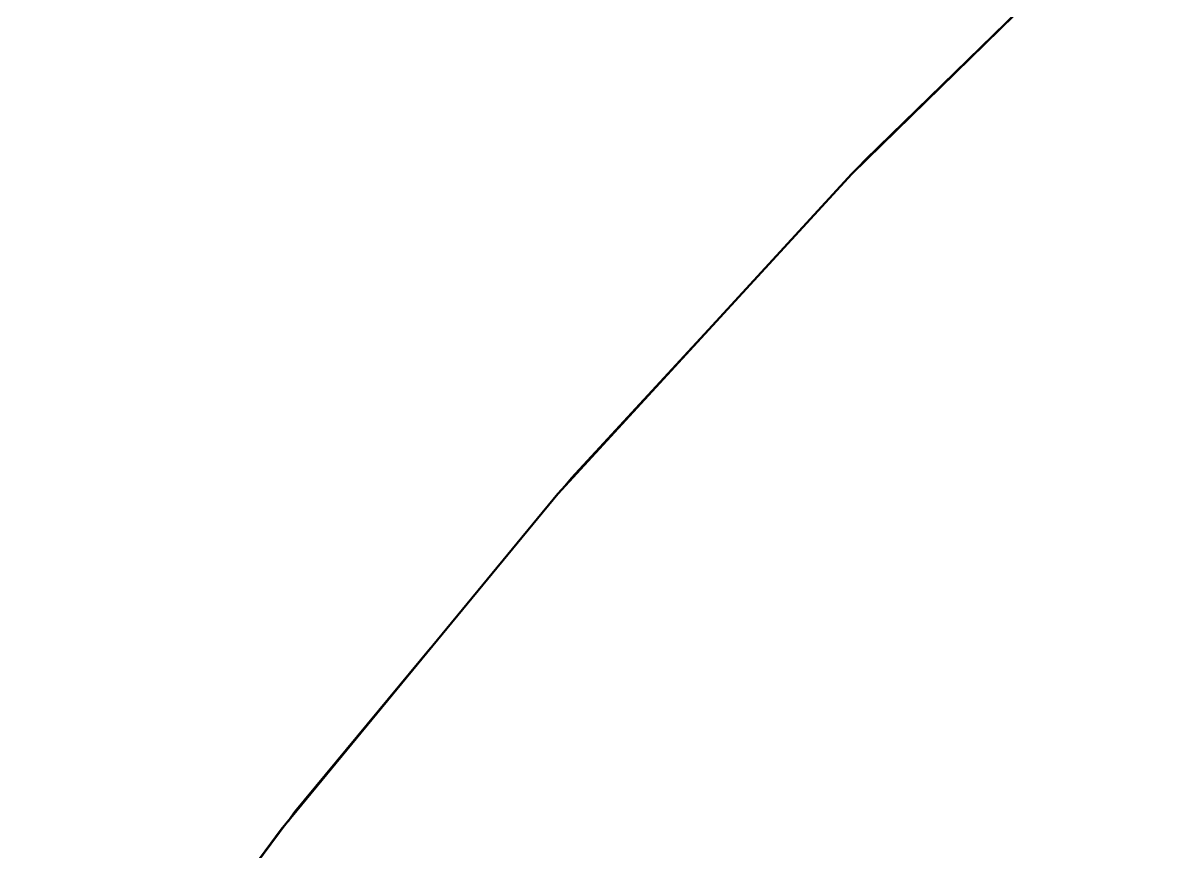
# Model space of a CAD drawing. Header units: millimetres. Extents: x 0 to 420, y 0 to 297.
# Drawn here: x 177.334 to 181.301, y 261.153 to 264.004 of the extents above; entities that cross this region are included whole.
import ezdxf

# ---------------------------------------------------------------- set-up
doc = ezdxf.new("R2010")
doc.units = ezdxf.units.MM
doc.linetypes.add('DASHED', pattern=[1.524, 1.27, -0.254])
doc.layers.add('HIDDEN', color=8, linetype='DASHED', lineweight=25)
doc.layers.add('VISIBLE', color=7, linetype='CONTINUOUS', lineweight=50)

msp = doc.modelspace()

# ---------------------------------------------------------------- linework, layer by layer
at = {"layer": 'HIDDEN'}
for points in [[(180.23246, 263.53368), (181.30052, 264.57368)], [(180.23246, 263.53368), (181.30052, 264.57368)], [(179.22127, 262.43832), (180.23246, 263.53368)], [(179.22127, 262.43832), (180.23246, 263.53368)], [(179.71955, 262.97808), (180.20952, 263.50884)], [(178.2698, 261.29069), (179.22127, 262.43832)], [(178.2698, 261.29069), (179.22127, 262.43832)], [(178.73628, 261.85335), (179.19824, 262.41055)], [(177.38077, 260.09405), (178.2698, 261.29069)], [(177.38077, 260.09405), (178.2698, 261.29069)], [(177.81453, 260.67789), (178.24695, 261.25992)]]:
    msp.add_lwpolyline(points, dxfattribs=at)
at = {"layer": 'VISIBLE'}
for points in [[(180.18542, 263.48526), (181.25427, 264.53089)], [(180.23246, 263.53368), (180.76156, 264.04888)], [(180.20952, 263.50884), (180.23246, 263.53368)], [(179.17392, 262.38407), (180.18542, 263.48526)], [(179.22127, 262.43832), (179.71955, 262.97808)], [(179.19824, 262.41055), (179.22127, 262.43832)], [(178.22264, 261.23045), (179.17392, 262.38407)], [(178.2698, 261.29069), (178.73628, 261.85335)], [(178.24695, 261.25992), (178.2698, 261.29069)], [(177.3343, 260.02769), (178.22264, 261.23045)]]:
    msp.add_lwpolyline(points, dxfattribs=at)

doc.saveas('drawing.dxf')
